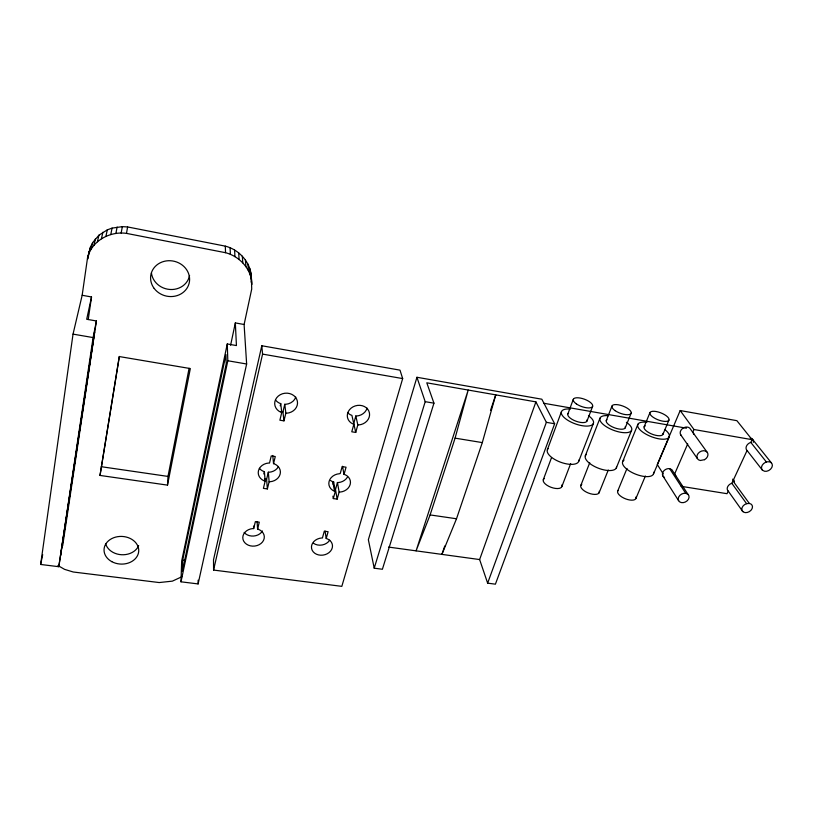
<?xml version="1.0" encoding="UTF-8"?>
<svg xmlns="http://www.w3.org/2000/svg" width="813" height="813" viewBox="0 0 813 813"><rect width="100%" height="100%" fill="white"/><g stroke="black" fill="none" stroke-linecap="round" stroke-linejoin="round"><path stroke-width="1.22" d="M198.108 583.927L246.634 364L244.103 324.499L235.333 322.913L236.431 345.566L227.264 343.96L181.675 561.051L180.994 581.813L198.108 583.927L198.148 580.167M182.701 560.035L182.346 571.336L226.227 363.818L225.943 354.549L182.701 560.035L185.11 560.34M251.146 282.152C253.412 265.719 240.953 250.079 225.303 246.146L127.6 226.949L122.336 226.644L112.082 228.118L107.296 229.866L98.922 235.201L92.692 242.579L90.548 246.847L87.489 258.117L82.164 295.271L73.038 334.123L40.65 564.466L58.8 566.702L94.613 331.785L60.569 556.001M251.39 277.548L251.715 289.052L244.103 324.499M119.277 356.419L100.009 475.432L167.508 485.127L167.996 476.418L189.094 368.309M88.058 258.747L89.115 251.39M88.221 319.529L91.523 296.969L82.164 295.271M58.8 566.702L93.109 337.578L96.412 320.972L86.696 319.265L91.523 296.969M62.662 545.818L96.412 320.972M100.009 475.432L119.359 356.572L190.323 368.563L167.508 485.127M87.489 258.117C91.28 241.055 109.836 230.933 126.493 233.382L127.6 226.949M121.157 233.077L122.336 226.644M115.883 233.473L117.133 227.04M110.761 234.571L112.082 228.118M40.65 564.466L42.693 554.618M230.597 345.261L235.333 322.913M180.994 581.813L227.823 360.759L227.264 343.96M105.914 236.349L107.296 229.866M101.432 238.748L102.875 232.244M261.796 345.749L213.514 559.771L213.585 570.065L341.826 586.356L402.669 378.584L400.006 370.149L261.796 345.749L262.569 354.102L213.585 570.065M97.418 241.746L98.922 235.201M93.952 245.252L95.497 238.666M91.107 249.205L92.692 242.579M263.829 473.999L264.398 471.611L263.625 471.398A10.945 9.309 -5.1 0 1 259.388 468.318M280.211 405.789L280.739 403.604L279.946 403.37A11.28 9.939 -5.7 0 1 275.607 400.047M88.942 253.524L90.548 246.847M253.686 528.582L255.363 521.631L259.276 522.18L257.589 529.121L258.351 529.314A10.782 8.801 -4.9 0 1 260.973 543.511A10.782 8.801 -4.9 0 1 243.687 541.143A10.782 8.801 -4.9 0 1 252.873 528.562L253.686 528.582L253.534 526.102M264.398 471.611L265.15 481.133L263.402 488.359L267.375 488.938L269.133 481.723L268.331 472.201L269.144 472.231A10.945 9.309 -5.1 0 0 278.259 466.916M280.739 403.604L281.745 412.506L279.885 420.209L283.971 420.86L285.841 413.167L284.784 404.274L285.627 404.305A11.28 9.939 -5.7 0 0 295.8 397.11M267.375 488.938L266.593 479.355L268.331 472.201M283.971 420.86L282.934 411.896L284.784 404.274M269.133 481.723L269.967 481.753A11.097 9.38 -5.2 0 0 280.17 474.03A11.097 9.38 -5.2 0 0 274.327 463.877L273.534 463.664L275.272 456.55L271.247 455.93L269.52 463.054L268.686 463.024A11.097 9.38 -5.2 0 0 258.453 470.778A11.097 9.38 -5.2 0 0 264.367 480.93L265.15 481.133M455.087 438.146L468.207 390.047L416.083 550.848L430.107 514.924L455.087 438.146L482.302 442.597L495.757 394.864L490.493 410.453M332.995 484.243L333.645 481.875L332.873 481.763A10.732 9.075 -10.5 0 1 330.606 480.493M347.303 477.343A10.732 9.075 -10.5 0 1 338.228 482.566L337.436 482.536L335.495 489.548L337.171 499.131L333.32 498.562L332.913 496.174M353.757 423.441L355.82 415.982L356.643 416.012A11.067 9.665 -12.7 0 0 367.08 408.126M333.32 498.562L335.302 491.398L333.645 481.875M326.206 538.521L328.106 531.712L324.306 531.184L322.415 538.003L321.623 537.982A10.569 8.587 -9.2 0 0 312.222 550.33A10.569 8.587 -9.2 0 0 329.001 552.627A10.569 8.587 -9.2 0 0 326.948 538.714L326.206 538.521L325.078 531.092M337.171 499.131L339.143 492.058L337.436 482.536M339.143 492.058L339.946 492.078A10.874 9.146 -10.6 0 0 350.169 484.497A10.874 9.146 -10.6 0 0 344.824 474.568L344.041 474.446L346.053 467.201L342.151 466.611L340.23 473.542L339.356 473.735A10.874 9.146 -10.6 0 0 329.113 481.347A10.874 9.146 -10.6 0 0 334.519 491.276L335.302 491.398M357.832 424.894L358.665 424.935A11.219 9.756 -12.7 0 0 368.828 411.032A11.219 9.756 -12.7 0 0 351.084 408.146A11.219 9.756 -12.7 0 0 353.076 424.02L353.858 424.254L351.775 431.794L355.738 432.435L357.832 424.894L355.82 415.982M416.937 377.273L368.36 539.71L374.214 568.185L382.395 569.263L433.949 403.167L426.795 382.811L535.909 401.876L546.356 422.333L487.637 583.145L495.412 584.171L554.649 423.756L541.834 399.213L416.937 377.273L425.199 401.673L374.214 568.185M444.752 546.001L441.916 554.395L456.51 518.765L482.302 442.597M487.637 583.145L479.629 559.557L535.909 401.876M547.403 449.64L561.498 411.571M543.318 479.64L551.499 457.729M567.87 413.919L573.328 399.295M561.834 486.621L570.675 463.583M587.037 420.961L592.636 406.348M578.734 461.317L593.439 423.309M585.299 455.859L599.943 418.248M580.787 485.534L589.73 462.739M606.285 420.575L611.955 406.124M599.09 492.82L608.266 470.036M625.238 427.882L631.173 413.136M616.274 468.034L631.538 430.443M622.748 461.428L637.9 424.284M617.738 490.981L627.006 468.451M644.13 426.795L650.004 412.526M635.878 498.562L645.37 476.042M662.92 434.386L668.936 420.108A10.203 3.75 21.2 0 0 656.071 411.51A10.203 3.75 21.2 0 0 653.357 417.415A10.203 3.75 21.2 0 0 668.936 420.108M762.482 470.239A5.823 4.38 -32 0 1 765.46 462.363A5.823 4.38 -32 0 1 772.36 465.686A5.823 4.38 -32 0 1 764.657 471.286L762.482 470.239L747.066 450.493A5.661 4.309 -32.4 0 1 746.517 446.032A5.661 4.309 -32.4 0 1 750.816 442.414L752.096 439.67L736.883 420.677L680.196 410.545L657.28 464.518L663.327 473.999M653.428 474.07L669.211 436.927M687.707 443.908L674.638 473.959A5.559 4.329 -28.9 0 1 675.705 475.93M680.196 410.545L693.967 429.508L692.747 432.303A5.701 4.482 -31.2 0 1 693.814 434.366M747.066 450.493L731.842 483.308A5.518 4.177 -30.3 0 0 727.645 486.814A5.518 4.177 -30.3 0 0 728.235 491.093L727.025 493.694L681.192 486.326M181.949 576.712L172.366 581.143L159.206 582.555L73.221 571.996L64.552 569.354L57.926 565.523M746.588 503.664L749.332 503.44A5.671 4.228 -30 0 1 750.988 510.3A5.671 4.228 -30 0 1 742.33 511.011A5.671 4.228 -30 0 1 746.588 503.664L731.842 483.308M285.841 413.167L286.694 413.207A11.433 10.03 -5.9 0 0 296.623 399.02A11.433 10.03 -5.9 0 0 278.31 396.043A11.433 10.03 -5.9 0 0 280.932 412.272L281.745 412.506M388.543 547.078L479.629 559.557M101.32 466.713L167.996 476.418M430.107 514.924L456.51 518.765M264.642 479.06L266.593 479.355M280.922 411.561L282.934 411.896M425.199 401.673L433.949 403.167M546.356 422.333L554.649 423.756M73.038 334.123L93.109 337.578M227.823 360.759L246.634 364M262.569 354.102L402.669 378.584M543.958 403.289L686.457 428.197M693.967 429.508L752.096 439.67M126.493 233.382L225.536 252.701C239.794 256.38 251.664 269.347 251.959 284.398M685.715 493.308L687.961 494.334A5.721 4.39 -28.5 0 1 685.278 502.048A5.721 4.39 -28.5 0 1 678.194 498.806A5.721 4.39 -28.5 0 1 685.715 493.308L669.658 468.664A5.528 4.309 -29 0 0 663.103 471.835A5.528 4.309 -29 0 0 664.536 477.414M669.658 468.664L671.843 469.67L687.961 494.334M752.371 439.142L771.374 462.841M750.816 442.414L766.405 461.997M732.899 480.869L749.332 503.44M706.863 451.876L689.79 428.187A5.661 4.461 -31.3 0 0 682.259 428.736A5.661 4.461 -31.3 0 0 681.284 435.534M728.235 491.093L742.818 511.59M680.583 434.609L697.3 458.471M662.849 475.879L678.621 500.706M355.738 432.435L351.897 415.331L351.135 415.108A11.067 9.665 -12.7 0 1 347.558 412.526M342.476 466.256L344.041 474.446M332.873 481.763L334.519 491.276M272.772 455.473L273.534 463.664M250.922 272.934L251.491 279.743M249.764 268.402L250.323 275.16M247.914 264.042L248.453 270.77M245.424 259.947L245.922 266.634M242.335 256.207L242.792 262.853M257.111 521.682L257.589 529.121M238.697 252.884L239.113 259.499M234.591 250.058L234.947 256.654M230.089 247.792L230.394 254.367M225.303 246.146L225.536 252.701M663.012 433.349A10.132 3.841 21.4 0 1 651.447 433.918A10.132 3.841 21.4 0 1 645.288 425.86M635.918 497.017A9.827 4.228 22.1 0 1 625.786 498.938A9.827 4.228 22.1 0 1 618.205 490.381M664.668 429.488A16.89 6.392 21.4 0 1 663.428 439.233A16.89 6.392 21.4 0 1 639.983 429.792A16.89 6.392 21.4 0 1 646.884 422.323M653.611 472.251A16.595 6.778 21.8 0 1 636.488 474.487A16.595 6.778 21.8 0 1 623.083 460.93M623.52 460.483A16.595 6.778 21.8 0 1 624.069 460.087M625.309 426.469A10.163 3.923 20.7 0 1 614.679 427.872A10.163 3.923 20.7 0 1 606.915 419.721M599.232 491.276A9.858 4.319 21.4 0 1 588.307 493.003A9.858 4.319 21.4 0 1 581.803 484.345M626.386 422.282A16.941 6.545 20.7 0 1 626.488 432.679A16.941 6.545 20.7 0 1 602.677 423.969A16.941 6.545 20.7 0 1 608.327 415.677M616.6 466.855A16.646 6.931 21.1 0 1 597.484 467.851A16.646 6.931 21.1 0 1 586.407 454.365M587.057 419.864A10.213 4.014 20 0 1 576 421.215A10.213 4.014 20 0 1 568.582 413.075M561.793 484.995A9.898 4.411 20.6 0 1 550.99 487.282A9.898 4.411 20.6 0 1 544.425 478.451M588.46 415.697A17.012 6.697 20 0 1 587.829 426.063A17.012 6.697 20 0 1 563.907 417.293A17.012 6.697 20 0 1 570.33 409.041M578.897 460.067A16.717 7.083 20.3 0 1 560.503 462.18A16.717 7.083 20.3 0 1 548.114 448.593M329.692 540.178A10.427 8.526 -9.1 0 1 313.493 543.277M262.477 530.98A10.64 8.73 -4.8 0 1 244.154 532.464M189.571 275.485A19.349 17.662 13.4 0 1 169.988 289.479A19.349 17.662 13.4 0 1 151.431 272.944M138.667 545.635A17.154 13.75 2.5 0 1 121.472 554.73A17.154 13.75 2.5 0 1 105.649 543.673M753.336 441.154A5.62 4.299 -32.5 0 1 753.295 442.353M750.247 438.095A5.62 4.299 -32.5 0 1 753.021 440.057M732.564 479.172A5.488 4.156 -30.4 0 1 734.474 481.733M704.525 459.68L700.288 460.493A5.864 4.553 -30.8 0 1 698.052 453.552A5.864 4.553 -30.8 0 1 706.863 451.876A5.864 4.553 -30.8 0 1 704.525 459.68M615.197 410.697A10.234 3.831 20.6 0 0 631.051 413.441A10.234 3.831 20.6 0 0 618.419 404.823A10.234 3.831 20.6 0 0 615.197 410.697M576.336 403.868A10.274 3.923 19.9 0 0 592.484 406.652A10.274 3.923 19.9 0 0 580.096 398.024A10.274 3.923 19.9 0 0 576.336 403.868M154.165 288.412A19.603 17.845 12.7 0 0 187.833 286.765A19.603 17.845 12.7 0 0 168.261 260.729A19.603 17.845 12.7 0 0 154.165 288.412M111.808 561.661A17.358 13.841 2.3 0 0 138.708 551.366A17.358 13.841 2.3 0 0 113.657 537.749A17.358 13.841 2.3 0 0 111.808 561.661"/></g></svg>
